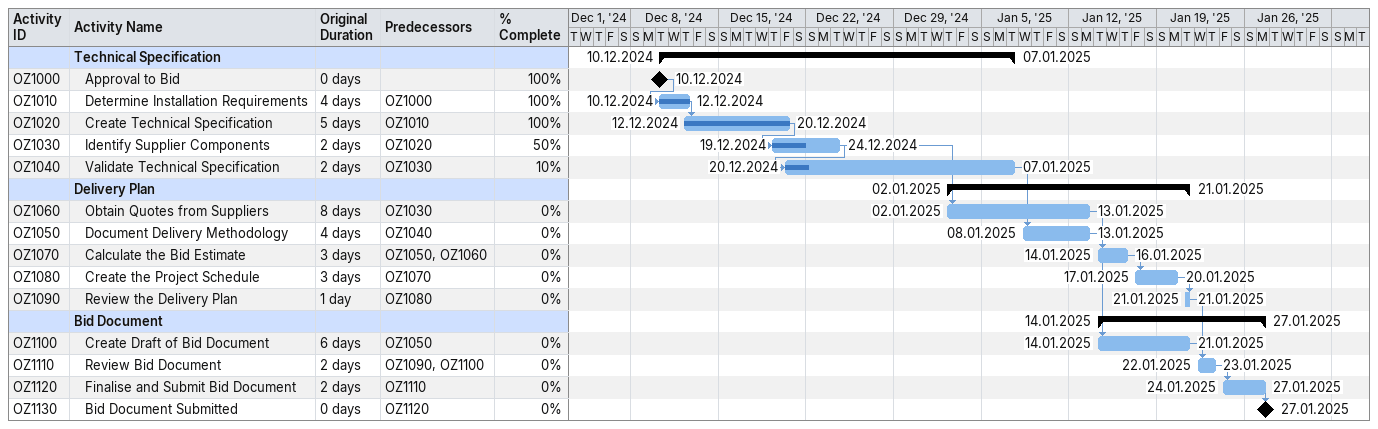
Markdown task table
| ID | Level | Task | Original duration | Start | Finish | Predecessors | % complete |
|---|---|---|---|---|---|---|---|
|  | 1 | **Technical Specification** |  | 2024-12-10 | 2025-01-07 |  |  |
| OZ1000 | 2 | Approval to Bid | 0d | 2024-12-10 | 2024-12-10 |  | 100 |
| OZ1010 | 2 | Determine Installation Requirements | 4d | 2024-12-10 | 2024-12-12 | OZ1000 | 100 |
| OZ1020 | 2 | Create Technical Specification | 5d | 2024-12-12 | 2024-12-20 | OZ1010 | 100 |
| OZ1030 | 2 | Identify Supplier Components | 2d | 2024-12-19 | 2024-12-24 | OZ1020 | 50 |
| OZ1040 | 2 | Validate Technical Specification | 2d | 2024-12-20 | 2025-01-07 | OZ1030 | 10 |
|  | 1 | **Delivery Plan** |  | 2025-01-02 | 2025-01-21 |  |  |
| OZ1060 | 2 | Obtain Quotes from Suppliers | 8d | 2025-01-02 | 2025-01-13 | OZ1030 | 0 |
| OZ1050 | 2 | Document Delivery Methodology | 4d | 2025-01-08 | 2025-01-13 | OZ1040 | 0 |
| OZ1070 | 2 | Calculate the Bid Estimate | 3d | 2025-01-14 | 2025-01-16 | OZ1050, OZ1060 | 0 |
| OZ1080 | 2 | Create the Project Schedule | 3d | 2025-01-17 | 2025-01-20 | OZ1070 | 0 |
| OZ1090 | 2 | Review the Delivery Plan | 1d | 2025-01-21 | 2025-01-21 | OZ1080 | 0 |
|  | 1 | **Bid Document** |  | 2025-01-14 | 2025-01-27 |  |  |
| OZ1100 | 2 | Create Draft of Bid Document | 6d | 2025-01-14 | 2025-01-21 | OZ1050 | 0 |
| OZ1110 | 2 | Review Bid Document | 2d | 2025-01-22 | 2025-01-23 | OZ1090, OZ1100 | 0 |
| OZ1120 | 2 | Finalise and Submit Bid Document | 2d | 2025-01-24 | 2025-01-27 | OZ1110 | 0 |
| OZ1130 | 2 | Bid Document Submitted | 0d | 2025-01-27 | 2025-01-27 | OZ1120 | 0 |
